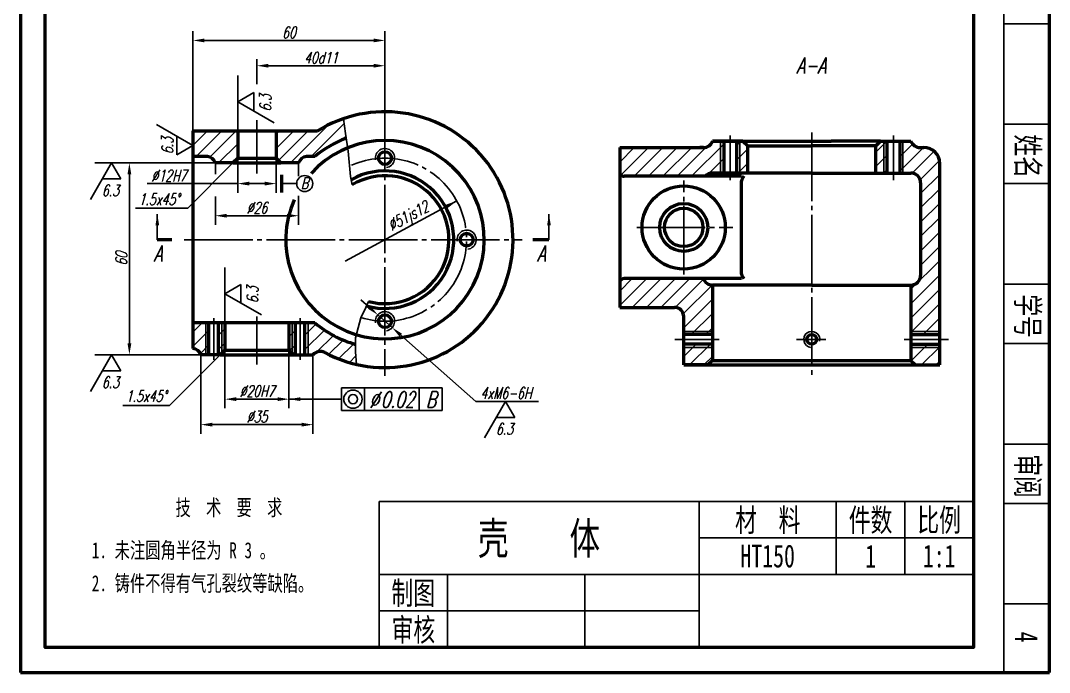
# Model space of a CAD drawing. Header units: millimetres. Extents: x -523 to 2163, y -1202 to 919.
# Drawn here: x 1612.3 to 1837.3, y 609.2 to 751.9 of the extents above; entities that cross this region are included whole.
import ezdxf
from ezdxf.enums import TextEntityAlignment as Align

# ---------------------------------------------------------------- set-up
doc = ezdxf.new("R2010")
doc.units = ezdxf.units.MM
doc.header["$PDMODE"] = 33
doc.header["$PDSIZE"] = 1.5
doc.linetypes.add('myCENTER', pattern=[18, 15, -1, 1, -1])
for name, color, linetype, lineweight in [('中心线', 7, 'myCENTER', 25), ('剖面线', 7, 'Continuous', 25), ('尺寸', 7, 'Continuous', 25), ('文字', 7, 'Continuous', 25), ('标注', 7, 'Continuous', 25), ('标题文字', 7, 'Continuous', 25), ('答案中心线', 1, 'myCENTER', 25), ('答案剖面线', 1, 'Continuous', 25), ('答案粗实线', 1, 'Continuous', 50), ('答案细实线', 1, 'Continuous', 25), ('粗实线', 7, 'Continuous', 50), ('细实线', 7, 'Continuous', 25)]:
    doc.layers.add(name, color=color, linetype=linetype, lineweight=lineweight)
doc.styles.add('字母标注-3.5号', font='txt.shx', dxfattribs={"width": 0.7, "oblique": 15, "height": 3.5})
doc.styles.add('尺寸文字1-2.5号', font='txt.shx', dxfattribs={"width": 0.7, "oblique": 15, "height": 2.5})
doc.styles.add('标题汉字1-5号', font='SimSun.ttf', dxfattribs={"width": 0.7, "height": 5})
doc.styles.add('标题汉字2-3.5号', font='SimSun.ttf', dxfattribs={"width": 0.7, "height": 3.5})
doc.dimstyles.new('尺寸25', dxfattribs={"dimtxt": 2.5, "dimasz": 2.5, "dimexe": 2, "dimexo": 0, "dimgap": 0.5, "dimtad": 1, "dimdec": 0, "dimdsep": 46, "dimtxsty": '尺寸文字1-2.5号', "dimcen": 0, "dimadec": 0, "dimazin": 0, "dimtol": 1, "dimtp": 0.039, "dimtfac": 0.6, "dimtdec": 3, "dimtmove": 0, "dimatfit": 3, "dimfxl": 0, "dimarcsym": 0})
pattern_1 = [(45, (-299.08, 607.849), (-1.5715448, 1.5715448), [])]

# ---------------------------------------------------------------- blocks, each defined once
blk = doc.blocks.new('*D213')
at = {"layer": 'Defpoints', "color": 0}
for p in [(1664.04, 743.41), (1692.04, 742), (1692.04, 733.94)]:
    blk.add_point(p, dxfattribs=at)
at = {"layer": '尺寸', "color": 0, "lineweight": -2}
for p, q in [((1664.04, 743.41), (1664.04, 740)), ((1692.04, 733.94), (1692.04, 744)), ((1666.54, 742), (1689.54, 742))]:
    blk.add_line(p, q, dxfattribs=at)
at = {"layer": '尺寸', "color": 0}
for points in [[(1666.54, 742.42), (1666.54, 741.59), (1664.04, 742)], [(1689.54, 742.42), (1689.54, 741.59), (1692.04, 742)]]:
    blk.add_solid(points, dxfattribs=at)
at = {"layer": '尺寸', "color": 0, "insert": (1678.04, 743.75), "char_height": 2.5, "attachment_point": 5, "style": '尺寸文字1-2.5号'}
blk.add_mtext('40d11', dxfattribs=at)
blk = doc.blocks.new('*D214')
at = {"layer": 'Defpoints', "color": 0}
for p in [(1692.04, 747.54), (1692.04, 744), (1650.04, 727.73)]:
    blk.add_point(p, dxfattribs=at)
at = {"layer": '尺寸', "color": 0, "lineweight": -2}
for p, q in [((1650.04, 727.73), (1650.04, 749.54)), ((1692.04, 744), (1692.04, 749.54)), ((1652.54, 747.54), (1689.54, 747.54))]:
    blk.add_line(p, q, dxfattribs=at)
at = {"layer": '尺寸', "color": 0}
for points in [[(1652.54, 747.96), (1652.54, 747.13), (1650.04, 747.54)], [(1689.54, 747.96), (1689.54, 747.13), (1692.04, 747.54)]]:
    blk.add_solid(points, dxfattribs=at)
at = {"layer": '尺寸', "color": 0, "insert": (1671.04, 749.29), "char_height": 2.5, "attachment_point": 5, "style": '尺寸文字1-2.5号'}
blk.add_mtext('60', dxfattribs=at)
blk = doc.blocks.new('*D215')
at = {"layer": 'Defpoints', "color": 0}
for p in [(1659.84, 721.78), (1668.24, 721.78), (1659.84, 716.2)]:
    blk.add_point(p, dxfattribs=at)
at = {"layer": '尺寸', "color": 0, "lineweight": -2}
for p, q in [((1659.84, 721.78), (1659.84, 714.2)), ((1668.24, 721.78), (1668.24, 714.2)), ((1659.84, 716.2), (1640.05, 716.2)), ((1665.74, 716.2), (1662.34, 716.2))]:
    blk.add_line(p, q, dxfattribs=at)
at = {"layer": '尺寸', "color": 0}
for points in [[(1662.34, 716.62), (1662.34, 715.79), (1659.84, 716.2)], [(1665.74, 716.62), (1665.74, 715.79), (1668.24, 716.2)]]:
    blk.add_solid(points, dxfattribs=at)
at = {"layer": '尺寸', "color": 0, "insert": (1644.78, 717.95), "char_height": 2.5, "attachment_point": 5, "style": '尺寸文字1-2.5号'}
blk.add_mtext('%%c12H7', dxfattribs=at)
blk = doc.blocks.new('*D216')
at = {"layer": 'Defpoints', "color": 0}
for p in [(1673.14, 713.53), (1654.94, 711.34), (1673.14, 709.17)]:
    blk.add_point(p, dxfattribs=at)
at = {"layer": '尺寸', "color": 0, "lineweight": -2}
for p, q in [((1673.14, 713.53), (1673.14, 707.17)), ((1654.94, 711.34), (1654.94, 707.17)), ((1657.44, 709.17), (1670.64, 709.17))]:
    blk.add_line(p, q, dxfattribs=at)
at = {"layer": '尺寸', "color": 0}
for points in [[(1657.44, 709.59), (1657.44, 708.75), (1654.94, 709.17)], [(1670.64, 709.59), (1670.64, 708.75), (1673.14, 709.17)]]:
    blk.add_solid(points, dxfattribs=at)
at = {"layer": '尺寸', "color": 0, "insert": (1664.04, 710.92), "char_height": 2.5, "attachment_point": 5, "style": '尺寸文字1-2.5号'}
blk.add_mtext('%%c26', dxfattribs=at)
blk = doc.blocks.new('*D217')
at = {"layer": 'Defpoints', "color": 0}
for p in [(1654.94, 720.73), (1636.14, 678.73), (1651.79, 678.73)]:
    blk.add_point(p, dxfattribs=at)
at = {"layer": '尺寸', "color": 0, "lineweight": -2}
for p, q in [((1654.94, 720.73), (1634.14, 720.73)), ((1636.14, 718.23), (1636.14, 681.23)), ((1651.79, 678.73), (1634.14, 678.73))]:
    blk.add_line(p, q, dxfattribs=at)
at = {"layer": '尺寸', "color": 0}
for points in [[(1635.73, 718.23), (1636.56, 718.23), (1636.14, 720.73)], [(1635.73, 681.23), (1636.56, 681.23), (1636.14, 678.73)]]:
    blk.add_solid(points, dxfattribs=at)
at = {"layer": '尺寸', "color": 0, "insert": (1634.39, 699.73), "char_height": 2.5, "attachment_point": 5, "rotation": 90, "style": '尺寸文字1-2.5号'}
blk.add_mtext('60', dxfattribs=at)
blk = doc.blocks.new('*D218')
at = {"layer": 'Defpoints', "color": 0}
for p in [(1657.04, 679.78), (1671.04, 679.78), (1671.04, 669.02)]:
    blk.add_point(p, dxfattribs=at)
at = {"layer": '尺寸', "color": 0, "lineweight": -2}
for p, q in [((1657.04, 679.78), (1657.04, 667.02)), ((1671.04, 679.78), (1671.04, 667.02)), ((1659.54, 669.02), (1668.54, 669.02))]:
    blk.add_line(p, q, dxfattribs=at)
at = {"layer": '尺寸', "color": 0}
for points in [[(1659.54, 669.44), (1659.54, 668.6), (1657.04, 669.02)], [(1668.54, 669.44), (1668.54, 668.6), (1671.04, 669.02)]]:
    blk.add_solid(points, dxfattribs=at)
at = {"layer": '尺寸', "color": 0, "insert": (1664.04, 670.77), "char_height": 2.5, "attachment_point": 5, "style": '尺寸文字1-2.5号'}
blk.add_mtext('%%C20H7', dxfattribs=at)
blk = doc.blocks.new('*D219')
at = {"layer": 'Defpoints', "color": 0}
for p in [(1651.79, 678.73), (1676.29, 678.73), (1676.29, 663.44)]:
    blk.add_point(p, dxfattribs=at)
at = {"layer": '尺寸', "color": 0, "lineweight": -2}
for p, q in [((1651.79, 678.73), (1651.79, 661.44)), ((1676.29, 678.73), (1676.29, 661.44)), ((1654.29, 663.44), (1673.79, 663.44))]:
    blk.add_line(p, q, dxfattribs=at)
at = {"layer": '尺寸', "color": 0}
for points in [[(1654.29, 663.86), (1654.29, 663.02), (1651.79, 663.44)], [(1673.79, 663.86), (1673.79, 663.02), (1676.29, 663.44)]]:
    blk.add_solid(points, dxfattribs=at)
at = {"layer": '尺寸', "color": 0, "insert": (1664.04, 665.19), "char_height": 2.5, "attachment_point": 5, "style": '尺寸文字1-2.5号'}
blk.add_mtext('%%C35', dxfattribs=at)
blk = doc.blocks.new('*D220')
at = {"layer": 'Defpoints', "color": 0}
for p in [(1690.46, 687.47), (1693.61, 684.69)]:
    blk.add_point(p, dxfattribs=at)
at = {"layer": '尺寸', "color": 0, "lineweight": -2}
for p, q in [((1688.59, 689.12), (1686.72, 690.78)), ((1690.46, 687.47), (1693.61, 684.69)), ((1711.93, 668.52), (1695.49, 683.03))]:
    blk.add_line(p, q, dxfattribs=at)
at = {"layer": '尺寸', "color": 0}
for points in [[(1688.87, 689.44), (1688.31, 688.81), (1690.46, 687.47)], [(1695.76, 683.35), (1695.21, 682.72), (1693.61, 684.69)]]:
    blk.add_solid(points, dxfattribs=at)

msp = doc.modelspace()

# ---------------------------------------------------------------- hatches: boundary and pattern name
at = {"layer": '剖面线'}
h = msp.add_hatch(dxfattribs=at)
h.set_pattern_fill('ANSI31', color=256, scale=0.7, style=0)
h.set_pattern_definition(pattern_1)
h.paths.add_polyline_path([(1676.703, 722.129, -0.0839501), (1683.539, 726.159), (1682.96, 730.416, 0.0562107), (1677.289, 727.729), (1668.239, 727.729), (1668.239, 721.779), (1669.289, 720.729), (1673.139, 720.729, -0.3507811), (1675.416, 722.129)])
h.paths.add_polyline_path([(1650.039, 727.729), (1650.039, 722.129), (1652.661, 722.129, -0.3507811), (1654.939, 720.729), (1658.789, 720.729), (1659.839, 721.779), (1659.839, 727.729)])
h = msp.add_hatch(dxfattribs=at)
h.set_pattern_fill('ANSI31', color=256, scale=0.7, style=0)
h.set_pattern_definition(pattern_1)
h.paths.add_polyline_path([(1653.539, 685.729), (1650.039, 685.729), (1650.039, 680.129, -0.2827591), (1651.789, 678.729), (1653.539, 678.729)])
h.paths.add_polyline_path([(1657.039, 685.729), (1655.639, 685.729), (1655.639, 678.729), (1655.989, 678.729), (1657.039, 679.779)])
h.paths.add_polyline_path([(1672.439, 685.729), (1671.039, 685.729), (1671.039, 679.779), (1672.089, 678.729), (1672.439, 678.729)])
h.paths.add_polyline_path([(1676.703, 685.729), (1674.539, 685.729), (1674.539, 678.729), (1676.289, 678.729, -0.3517672), (1678.872, 679.218, 0.0665743), (1685.829, 676.626), (1685.614, 679.385), (1685.614, 681.012, -0.1071276)])
at = {"layer": '答案剖面线'}
h = msp.add_hatch(dxfattribs=at)
h.set_pattern_fill('ANSI31', color=256, scale=0.7, style=0)
h.set_pattern_definition([(45, (-907.5082, 543.668), (-1.5715448, 1.5715448), [])])
h.paths.add_polyline_path([(1771.366, 724.453), (1770.316, 725.503), (1768.916, 725.503), (1768.916, 718.503), (1771.366, 718.503)])
h.paths.add_polyline_path([(1766.116, 725.503), (1763.666, 725.503, -0.3178372), (1761.686, 724.103), (1760.866, 724.103), (1743.366, 724.103), (1743.366, 718.303, 0.1762317), (1744.366, 717.803), (1762.101, 717.803, -0.2134218), (1763.666, 718.503), (1766.116, 718.503)])
h.paths.add_polyline_path([(1763.666, 694.003, -0.3178372), (1761.686, 695.403), (1744.366, 695.403, 0.1762317), (1743.366, 694.903), (1743.366, 689.103), (1755.366, 689.103, -0.4142136), (1757.366, 687.103), (1757.366, 683.153), (1763.666, 683.153)])
h.paths.add_polyline_path([(1763.666, 681.053), (1757.366, 681.053), (1757.366, 676.503), (1762.666, 676.503), (1763.666, 677.503)])
h = msp.add_hatch(dxfattribs=at)
h.set_pattern_fill('ANSI31', color=256, scale=0.7, style=0)
h.set_pattern_definition([(45, (-205.7527, 509.521), (-1.5715448, 1.5715448), [])])
h.paths.add_polyline_path([(1801.816, 725.503), (1800.416, 725.503), (1799.366, 724.453), (1799.366, 718.503), (1801.816, 718.503)])
h.paths.add_polyline_path([(1809.166, 716.403), (1809.166, 696.103, -0.4142136), (1807.066, 694.003), (1807.066, 683.153), (1813.366, 683.153), (1813.366, 720.603, 0.4142136), (1809.866, 724.103), (1809.046, 724.103, -0.3178372), (1807.066, 725.503), (1804.616, 725.503), (1804.616, 718.503), (1807.066, 718.503, -0.4142136)])
h.paths.add_polyline_path([(1813.366, 681.053), (1807.066, 681.053), (1807.066, 677.503), (1808.066, 676.503), (1813.366, 676.503)])

# ---------------------------------------------------------------- linework, layer by layer
at = {"layer": '中心线'}
for p, q in [((1692.039, 733.94), (1692.039, 674.094)), ((1664.039, 730.085), (1664.039, 718.388)), ((1648.116, 703.929), (1722.016, 703.929)), ((1654.589, 686.782), (1654.589, 677.66)), ((1664.039, 687.129), (1664.039, 676.588)), ((1673.489, 686.782), (1673.489, 677.66)), ((1755.41, 682.103), (1763.602, 682.103))]:
    msp.add_line(p, q, dxfattribs=at)
msp.add_arc((1692.039, 703.929), 17.85, 252.73388, 115.7468, dxfattribs=at)
at = {"layer": '尺寸'}
for p, q in [((1664.039, 738.004), (1664.039, 743.409)), ((1659.839, 727.729), (1659.839, 739.855)), ((1634.144, 720.729), (1628.569, 720.729)), ((1658.789, 720.729), (1648.896, 710.836)), ((1654.939, 720.729), (1654.939, 718.304)), ((1673.139, 720.729), (1673.139, 717.845)), ((1654.939, 713.415), (1654.939, 711.344)), ((1673.139, 711.46), (1673.139, 708.782)), ((1637.48, 710.836), (1648.896, 710.836)), ((1657.039, 685.729), (1657.039, 697.855)), ((1634.144, 678.729), (1628.569, 678.729)), ((1655.989, 678.729), (1644.893, 667.633)), ((1725.612, 668.521), (1711.929, 668.521)), ((1634.68, 667.633), (1644.893, 667.633))]:
    msp.add_line(p, q, dxfattribs=at)
at = {"layer": '标注'}
for p, q in [((1659.839, 734.106), (1663.339, 736.127)), ((1663.339, 736.127), (1663.339, 732.086)), ((1659.839, 734.106), (1667.839, 729.488)), ((1650.039, 724.541), (1642.039, 729.16)), ((1646.539, 722.521), (1646.539, 726.562)), ((1650.039, 724.541), (1646.539, 722.521)), ((1632.226, 720.729), (1627.607, 712.729)), ((1632.226, 720.729), (1634.246, 717.229)), ((1634.246, 717.229), (1630.205, 717.229)), ((1669.482, 716.203), (1672.731, 716.203)), ((1657.039, 692.106), (1660.539, 694.127)), ((1660.539, 694.127), (1660.539, 690.086)), ((1657.039, 692.106), (1665.039, 687.488)), ((1632.226, 678.729), (1627.607, 670.729)), ((1632.226, 678.729), (1634.246, 675.229)), ((1634.246, 675.229), (1630.205, 675.229)), ((1682.527, 671.52), (1704.546, 671.52)), ((1682.527, 666.52), (1682.527, 671.52)), ((1687.527, 666.52), (1687.527, 671.52)), ((1699.546, 666.52), (1699.546, 671.52)), ((1704.546, 666.52), (1704.546, 671.52)), ((1718.399, 668.521), (1713.78, 660.521)), ((1718.399, 668.521), (1720.42, 665.021)), ((1682.527, 666.52), (1704.546, 666.52)), ((1720.42, 665.021), (1716.378, 665.021))]:
    msp.add_line(p, q, dxfattribs=at)
for centre, radius in [((1674.481, 716.203), 1.75), ((1685.027, 669.02), 2), ((1685.027, 669.02), 1)]:
    msp.add_circle(centre, radius, dxfattribs=at)
at = {"layer": '答案中心线'}
for p, q in [((1785.366, 727.372), (1785.366, 673.934)), ((1767.516, 726.727), (1767.516, 716.95)), ((1803.216, 726.727), (1803.216, 716.95)), ((1757.366, 696.32), (1757.366, 716.854)), ((1747.094, 706.603), (1768.074, 706.603)), ((1765.138, 682.103), (1755.494, 682.103)), ((1782.046, 682.103), (1788.468, 682.103)), ((1805.594, 682.103), (1815.239, 682.103))]:
    msp.add_line(p, q, dxfattribs=at)
at = {"layer": '答案粗实线'}
for p, q in [((1763.666, 725.503), (1789.621, 725.503)), ((1770.316, 725.503), (1763.666, 725.503)), ((1766.116, 725.503), (1766.116, 718.503)), ((1768.916, 725.503), (1768.916, 718.503)), ((1770.316, 725.503), (1771.366, 724.453)), ((1800.416, 725.503), (1789.621, 725.503)), ((1800.416, 725.503), (1799.366, 724.453)), ((1800.416, 725.503), (1807.066, 725.503)), ((1801.816, 725.503), (1801.816, 718.503)), ((1804.616, 725.503), (1804.616, 718.503)), ((1743.366, 724.103), (1743.366, 689.103)), ((1743.366, 724.103), (1761.686, 724.103)), ((1761.686, 724.103), (1760.866, 724.103)), ((1771.366, 718.503), (1771.366, 724.453)), ((1771.366, 724.453), (1785.366, 724.453)), ((1799.366, 724.453), (1785.366, 724.453)), ((1799.366, 718.503), (1799.366, 724.453)), ((1809.046, 724.103), (1809.866, 724.103)), ((1813.366, 676.503), (1813.366, 720.603)), ((1770.03, 717.803), (1744.366, 717.803)), ((1785.366, 718.503), (1763.666, 718.503)), ((1785.366, 718.503), (1807.066, 718.503)), ((1770.03, 696.403), (1770.03, 716.803)), ((1809.166, 716.403), (1809.166, 696.103)), ((1770.03, 695.403), (1744.366, 695.403)), ((1785.366, 694.003), (1763.666, 694.003)), ((1763.666, 694.003), (1763.666, 677.503)), ((1785.366, 694.003), (1807.066, 694.003)), ((1807.066, 694.003), (1807.066, 677.503)), ((1743.366, 689.103), (1755.366, 689.103)), ((1757.366, 676.503), (1757.366, 687.103)), ((1757.366, 676.503), (1757.366, 687.103)), ((1763.666, 683.153), (1757.366, 683.153)), ((1807.066, 683.153), (1813.366, 683.153)), ((1763.666, 681.053), (1757.366, 681.053)), ((1807.066, 681.053), (1813.366, 681.053)), ((1763.666, 677.503), (1762.666, 676.503)), ((1763.666, 677.503), (1807.066, 677.503)), ((1807.066, 677.503), (1808.066, 676.503)), ((1757.366, 676.503), (1808.066, 676.503)), ((1762.666, 676.503), (1757.366, 676.503)), ((1808.066, 676.503), (1813.366, 676.503))]:
    msp.add_line(p, q, dxfattribs=at)
for centre, radius in [((1757.366, 706.603), 9.1), ((1757.366, 706.603), 5.25), ((1757.366, 706.603), 4.2), ((1785.366, 682.103), 1.05)]:
    msp.add_circle(centre, radius, dxfattribs=at)
for centre, radius, start, end in [((1761.686, 726.203), 2.1, 270, 340.52878), ((1761.686, 726.203), 2.1, 270, 340.52878), ((1809.046, 726.203), 2.1, 199.47122, 270), ((1809.866, 720.603), 3.5, 0, 90), ((1744.553, 719.428), 1.635, 223.44553, 263.42436), ((1763.666, 716.403), 2.1, 90, 138.18969), ((1771.654, 716.616), 1.635, 133.44553, 173.42436), ((1807.066, 716.403), 2.1, 0, 90), ((1744.553, 693.779), 1.635, 96.57564, 136.55447), ((1763.666, 696.103), 2.1, 199.47122, 270), ((1771.654, 696.59), 1.635, 186.57564, 226.55447), ((1807.066, 696.103), 2.1, 270, 0), ((1755.366, 687.103), 2, 0, 90)]:
    msp.add_arc(centre, radius, start, end, dxfattribs=at)
at = {"layer": '答案细实线'}
for p, q in [((1765.416, 725.503), (1765.416, 718.503)), ((1769.616, 725.503), (1769.616, 718.503)), ((1801.116, 725.503), (1801.116, 718.503)), ((1805.316, 725.503), (1805.316, 718.503)), ((1763.666, 683.853), (1757.366, 683.853)), ((1807.066, 683.853), (1813.366, 683.853)), ((1763.666, 680.353), (1757.366, 680.353)), ((1807.066, 680.353), (1813.366, 680.353))]:
    msp.add_line(p, q, dxfattribs=at)
msp.add_arc((1785.366, 682.103), 1.75, 348.07438, 263.7145, dxfattribs=at)
at = {"layer": '粗实线'}
for p, q in [((1612.345, 919.199), (1612.345, 609.199)), ((1837.345, 609.199), (1837.345, 919.199)), ((1650.039, 727.729), (1677.289, 727.729)), ((1650.039, 727.729), (1650.039, 680.129)), ((1659.839, 727.729), (1659.839, 721.779)), ((1668.239, 727.729), (1668.239, 721.779)), ((1653.189, 722.129), (1650.039, 722.129)), ((1658.789, 720.729), (1654.939, 720.729)), ((1659.839, 721.779), (1658.789, 720.729)), ((1658.789, 720.729), (1669.289, 720.729)), ((1659.839, 721.779), (1668.239, 721.779)), ((1668.239, 721.779), (1669.289, 720.729)), ((1673.139, 720.729), (1669.289, 720.729)), ((1676.703, 722.129), (1674.889, 722.129)), ((1669.482, 714.249), (1669.482, 718.117)), ((1645.403, 703.929), (1642.242, 703.929)), ((1727.905, 703.929), (1724.398, 703.929)), ((1676.703, 685.729), (1650.039, 685.729)), ((1653.539, 678.729), (1653.539, 685.729)), ((1655.639, 678.729), (1655.639, 685.729)), ((1657.039, 685.729), (1657.039, 679.779)), ((1671.039, 685.729), (1671.039, 679.779)), ((1672.439, 678.729), (1672.439, 685.729)), ((1674.539, 678.729), (1674.539, 685.729)), ((1657.039, 679.779), (1655.989, 678.729)), ((1657.039, 679.779), (1671.039, 679.779)), ((1671.039, 679.779), (1672.089, 678.729)), ((1655.989, 678.729), (1651.789, 678.729)), ((1655.989, 678.729), (1672.089, 678.729)), ((1672.089, 678.729), (1676.289, 678.729)), ((1612.345, 609.199), (1837.345, 609.199))]:
    msp.add_line(p, q, dxfattribs=at)
msp.add_lwpolyline([(1617.747, 847.589), (1820.734, 847.589), (1820.734, 614.653), (1617.747, 614.653)], close=True, dxfattribs=at)
for centre in [(1692.039, 721.779), (1709.889, 703.929), (1692.039, 686.079)]:
    msp.add_circle(centre, 1.4, dxfattribs=at)
for centre, radius, start, end in [((1692.039, 703.929), 28, 241.951, 121.78833), ((1692.039, 703.929), 21.7, 156.24726, 138.00979), ((1692.039, 703.929), 23.8, 110.90662, 130.11917), ((1652.925, 720.005), 2.14, 19.76272, 82.91766), ((1675.153, 720.005), 2.14, 97.08234, 160.23728), ((1692.039, 703.929), 15.05, 254.39648, 119.41475), ((1692.039, 703.929), 14, 254.97231, 120.88243), ((1692.039, 703.929), 23.8, 229.88083, 254.33938), ((1649.775, 678.005), 2.14, 19.76272, 82.91766), ((1677.885, 677.364), 2.1, 61.951, 139.47179)]:
    msp.add_arc(centre, radius, start, end, dxfattribs=at)
at = {"layer": '细实线'}
for p, q in [((1827.345, 609.199), (1827.345, 919.199)), ((1837.345, 751.199), (1827.345, 751.199)), ((1837.345, 729.199), (1827.345, 729.199)), ((1837.345, 716.199), (1827.345, 716.199)), ((1837.345, 694.199), (1827.345, 694.199)), ((1652.839, 678.729), (1652.839, 685.729)), ((1656.339, 679.079), (1656.339, 685.729)), ((1671.739, 679.079), (1671.739, 685.729)), ((1675.239, 678.729), (1675.239, 685.729)), ((1837.345, 681.199), (1827.345, 681.199)), ((1837.345, 659.199), (1827.345, 659.199)), ((1690.734, 646.653), (1820.734, 646.653)), ((1690.734, 614.653), (1690.734, 646.653)), ((1760.734, 614.653), (1760.734, 646.653)), ((1790.734, 630.653), (1790.734, 646.653)), ((1805.734, 630.653), (1805.734, 646.653)), ((1820.734, 614.653), (1820.734, 646.653)), ((1837.345, 646.199), (1827.345, 646.199)), ((1760.734, 638.653), (1820.734, 638.653)), ((1690.734, 630.653), (1820.734, 630.653)), ((1705.734, 614.653), (1705.734, 630.653)), ((1735.734, 614.653), (1735.734, 630.653)), ((1837.345, 624.199), (1827.345, 624.199)), ((1690.734, 622.653), (1760.734, 622.653)), ((1690.734, 614.653), (1820.734, 614.653))]:
    msp.add_line(p, q, dxfattribs=at)
for points in [[(1682.96, 730.416), (1683.401, 727.175), (1683.954, 723.308), (1684.508, 717.783), (1684.853, 715.944)], [(1688.409, 690.408), (1687.828, 689.054), (1686.721, 686.844), (1686.168, 684.634), (1685.614, 682.424), (1685.614, 679.385), (1685.829, 676.626)]]:
    msp.add_lwpolyline(points, dxfattribs=at)
for centre in [(1692.039, 721.779), (1709.889, 703.929), (1692.039, 686.079)]:
    msp.add_arc(centre, 2.1, 278.11349, 189.61675, dxfattribs=at)

# ---------------------------------------------------------------- texts
at = {"layer": '尺寸', "oblique": 15, "width": 0.7}
for s, height, style, p in [('A-A', 3.5, '字母标注-3.5号', (1781.988, 740.323)), ('1.5x45%%D', 2.5, '尺寸文字1-2.5号', (1638.143, 711.514)), ('A', 3.5, '字母标注-3.5号', (1641.453, 699.133)), ('A', 3.5, '字母标注-3.5号', (1725.26, 699.133)), ('1.5x45%%D', 2.5, '尺寸文字1-2.5号', (1635.343, 668.445)), ('4xM6-6H', 2.5, '尺寸文字1-2.5号', (1712.892, 669.121))]:
    msp.add_text(s, height=height, dxfattribs=dict(at, style=style)).set_placement(p)
at = {"layer": '尺寸', "style": '尺寸文字1-2.5号', "oblique": 15, "width": 0.7}
for s, rotation, p in [('6.3', 90, (1645.684, 722.632)), ('%%C51js12', 28.3498, (1693.495, 705.779))]:
    msp.add_text(s, height=2.5, rotation=rotation, dxfattribs=at).set_placement(p)
at = {"layer": '文字', "style": '标题汉字2-3.5号', "width": 0.7}
for s, p in [('技  术  要  求', (1646.227, 643.554)), ('1. 未注圆角半径为 R 3 。  ', (1627.913, 634.204)), ('2. 铸件不得有气孔裂纹等缺陷。', (1627.913, 626.976))]:
    msp.add_text(s, height=3.5, dxfattribs=at).set_placement(p)
at = {"layer": '标注', "style": '尺寸文字1-2.5号', "oblique": 15, "width": 0.7}
for p in [(1667.113, 731.988), (1664.313, 689.988)]:
    msp.add_text('6.3', height=2.5, rotation=90, dxfattribs=at).set_placement(p)
at = {"layer": '标注', "oblique": 15, "width": 0.7}
for s, height, style, p in [('6.3', 2.5, '尺寸文字1-2.5号', (1630.107, 713.455)), ('B', 2.5, '尺寸文字1-2.5号', (1673.646, 715.027)), ('6.3', 2.5, '尺寸文字1-2.5号', (1630.107, 671.455)), ('%%C', 3.5, '尺寸文字1-2.5号', (1688.61, 667.12)), ('0.02', 3.5, '字母标注-3.5号', (1691.113, 667.168)), ('B', 3.5, '字母标注-3.5号', (1700.992, 667.168)), ('6.3', 2.5, '尺寸文字1-2.5号', (1716.281, 661.247))]:
    msp.add_text(s, height=height, dxfattribs=dict(at, style=style)).set_placement(p)
at = {"layer": '标题文字', "style": '标题汉字1-5号', "width": 0.7}
for s, p in [('姓名', (1830.11, 726.974)), ('学号', (1830.11, 691.974)), ('审阅', (1830.11, 656.974)), ('4', (1829.841, 618.142))]:
    msp.add_text(s, height=5, rotation=270, dxfattribs=at).set_placement(p)
at = {"layer": '细实线', "style": '标题汉字1-5号', "width": 0.7}
for s, height, p in [('材  料', 5, (1775.734, 642.653)), ('件数', 5, (1798.234, 642.653)), ('比例', 5, (1813.234, 642.653)), ('壳    体', 7, (1725.734, 638.653)), ('HT150', 5, (1775.734, 634.653)), ('1', 5, (1798.234, 634.653)), ('1:1', 5, (1813.234, 634.653)), ('制图', 5, (1698.234, 626.653)), ('审核', 5, (1698.234, 618.653))]:
    msp.add_text(s, height=height, dxfattribs=at).set_placement(p, align=Align.MIDDLE)

# ---------------------------------------------------------------- dimensions: what is measured, and where the dimension line sits
at = {"layer": '尺寸'}
for base, p1, p2, text, picture, middle in [((1692.039, 747.544), (1650.039, 727.729), (1692.039, 744.005), '60', '*D214', (1671.039, 749.294)), ((1692.039, 742.005), (1664.039, 743.409), (1692.039, 733.94), '40d11', '*D213', (1678.039, 743.755)), ((1673.139, 709.17), (1654.939, 711.344), (1673.139, 713.529), '%%c26', '*D216', (1664.039, 710.92)), ((1671.039, 669.02), (1657.039, 679.779), (1671.039, 679.779), '%%C20H7', '*D218', (1664.039, 670.77)), ((1676.289, 663.441), (1651.789, 678.729), (1676.289, 678.729), '%%C35', '*D219', (1664.039, 665.191))]:
    dim = msp.add_linear_dim(base=base, p1=p1, p2=p2, text=text, dimstyle='尺寸25', dxfattribs=at)
    dim.commit()
    dim.dimension.update_dxf_attribs({"geometry": picture, "text_midpoint": middle})
dim = msp.add_linear_dim(base=(1636.144, 678.729), p1=(1654.939, 720.729), p2=(1651.789, 678.729), angle=90, text='60', dimstyle='尺寸25', dxfattribs=at)
dim.commit()
dim.dimension.update_dxf_attribs({"geometry": '*D217', "text_midpoint": (1634.394, 699.729)})
dim = msp.add_linear_dim(base=(1659.839, 716.203), p1=(1668.239, 721.779), p2=(1659.839, 721.779), text='%%c12H7', dimstyle='尺寸25', dxfattribs=at)
dim.commit()
dim.dimension.update_dxf_attribs({"geometry": '*D215', "text_midpoint": (1644.776, 716.203), "dimtype": 160})
dim = msp.add_diameter_dim_2p(p1=(1690.464, 687.469), p2=(1693.613, 684.689), text=' ', dimstyle='尺寸25', dxfattribs=at)
dim.commit()
dim.dimension.update_dxf_attribs({"geometry": '*D220', "text_midpoint": (1711.929, 668.521), "dimtype": 163})

# ---------------------------------------------------------------- leaders
for points in [[(1707.748, 712.405), (1683.338, 699.234)], [(1642.242, 709.537), (1642.242, 703.929)], [(1727.905, 709.537), (1727.905, 703.929)], [(1671.039, 669.02), (1682.527, 669.02)]]:
    msp.add_leader(points, dimstyle='尺寸25', override={"dimgap": 0.5, "dimtad": 0}, dxfattribs=at)

doc.saveas('drawing.dxf')
